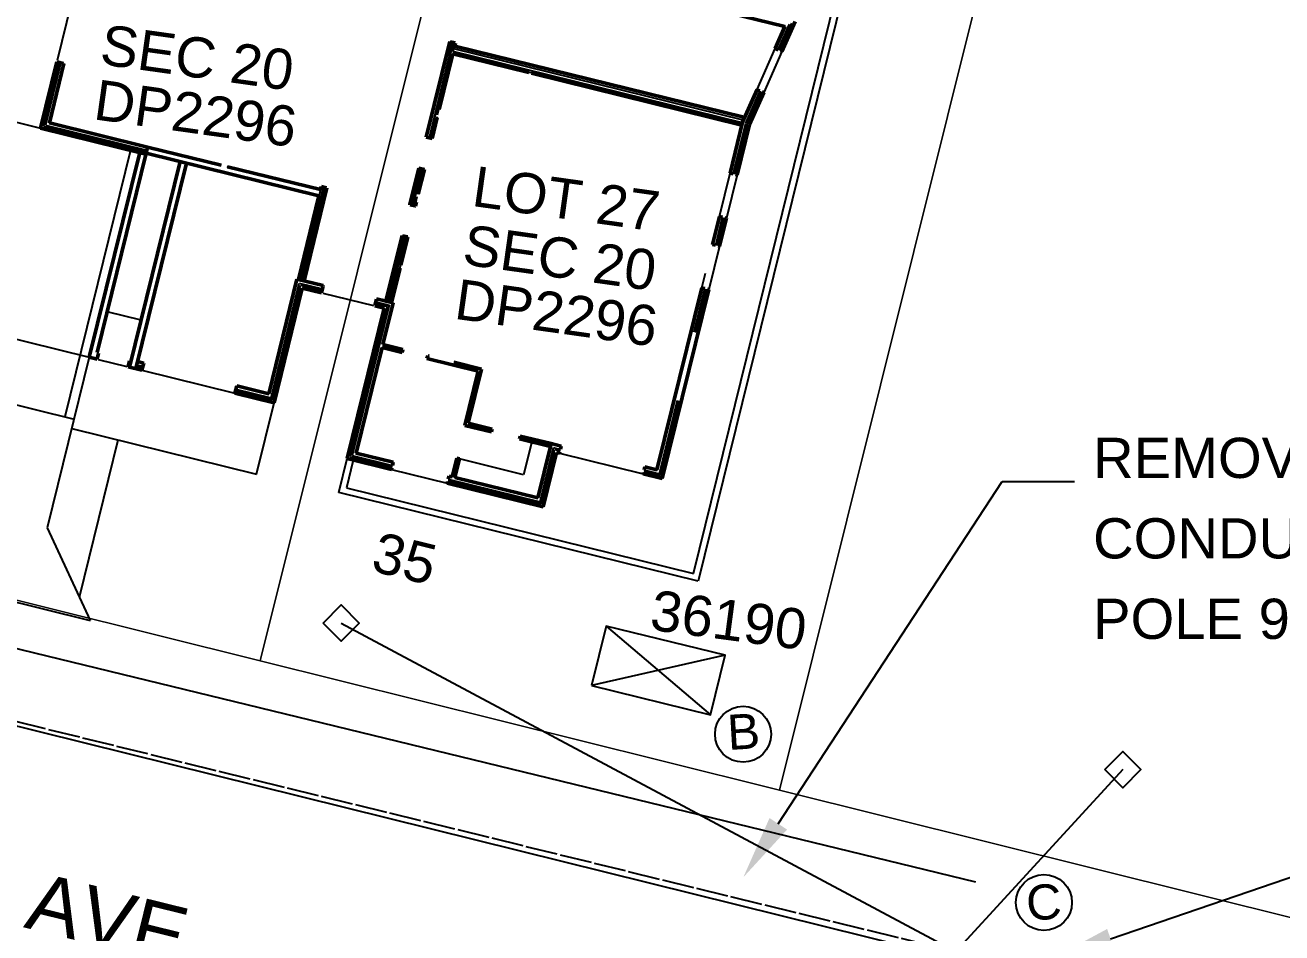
# Model space of a CAD drawing. Header units: metres. Extents: x 287062 to 288920, y 6261941 to 6263050.
# Drawn here: x 287855.96 to 287895.32, y 6262381.97 to 6262410.4 of the extents above; entities that cross this region are included whole.
import ezdxf
from ezdxf import colors
from ezdxf.entities.mleader import LeaderData, LeaderLine
from ezdxf.enums import TextEntityAlignment as Align
from ezdxf.math import Vec2, Vec3

# ---------------------------------------------------------------- set-up
doc = ezdxf.new("R2010")
doc.units = ezdxf.units.M
doc.linetypes.add('Cable Exist OH', pattern=[1, 1, 0])
doc.layers.get('0').update_dxf_attribs({"color": 6})
for name, color, linetype, lineweight in [('Cadastre Buildings_SP_EXT', 9, 'Continuous', 5), ('Cadastre Land Parcels_SP_EXT', 9, 'Continuous', 5), ('Cadastre Roads_SP_EXT', 9, 'Continuous', 5)]:
    doc.layers.add(name, color=color, linetype=linetype, lineweight=lineweight)
for name, color, linetype in [('Mains_HV_EXT', 7, 'Continuous'), ('Mains_HV_NEW_U97', 2, 'Continuous'), ('Mains_LV_EXT', 7, 'Continuous'), ('Notes', 7, 'Continuous'), ('Services_SP_EXT', 7, 'Continuous'), ('Sub_SP_NEW', 2, 'Continuous')]:
    doc.layers.add(name, color=color, linetype=linetype)
doc.styles.get("Standard").update_dxf_attribs({"font": 'arial.ttf'})
doc.linetypes.add('Cable Rem1', pattern='A,6.5,-0.001,["X",Standard,S=2.5,R=0,X=0,Y=-1.27],-0.001', length=6.502)
doc.linetypes.add('IE Trench HV', pattern='A,7,-0.2,["/",Standard,S=3,R=0,X=0.6,Y=-1.4],-2.5', length=9.7)

# ---------------------------------------------------------------- blocks, each defined once
blk = doc.blocks.new('CCP_EXT')
at = {"flags": 9}
for tag, p in [('OWNED_BY', (0, -1)), ('USAGE', (0, -1.2)), ('LEGEND', (0, -1.4)), ('LIFE_SUPPORT', (0, -1.6)), ('STATE', (0, -1.8)), ('NOTES', (0, -2))]:
    blk.add_attdef(tag, text='', height=0.2, dxfattribs=at).set_placement(p, align=Align.MIDDLE_LEFT)
blk.add_wipeout([(0, 0.566), (0.566, 0), (0, -0.566), (-0.566, 0)])
blk.add_lwpolyline([(-0.566, 0), (0, 0.566), (0.566, 0), (0, -0.566), (-0.566, 0)])
at = {"flags": 1}
blk.add_attdef('Z', (0, 0), '', height=0.2, dxfattribs=at)
at = {"flags": 9}
for tag, p in [('CCP_TYPE', (0, 0)), ('CONSTRUCTED_VOLTAGE', (0, -0.2)), ('NO_PHASES', (0, -0.4)), ('OPERATING_VOLTAGE', (0, -0.6)), ('ORIENTATION', (0, -0.8))]:
    blk.add_attdef(tag, text='', height=0.2, dxfattribs=at).set_placement(p, align=Align.MIDDLE_LEFT)
blk = doc.blocks.new('SUB_PADMOUNT_NEW')
for p, q in [((-3.84, 1.92), (3.84, -1.92)), ((3.84, 1.92), (-3.84, -1.92))]:
    blk.add_line(p, q)
blk.add_lwpolyline([(-3.84, -1.92), (3.84, -1.92), (3.84, 1.92), (-3.84, 1.92)], close=True)
for tag, height, flags, p in [('ASSET_NUM', 2.5, 8, (2, 2)), ('STREET_CODE', 0.2, 9, (1.5, 0)), ('OPERATING_VOLTAGE', 0.2, 9, (1.5, -0.4)), ('ORIENTATION', 0.2, 9, (1.5, -0.6)), ('OWNED_BY', 0.2, 9, (1.5, -0.8)), ('NO_PHASES', 0.2, 9, (1.5, -0.2)), ('OPERATED_BY', 0.2, 9, (1.5, -1)), ('SECONDARY_VOLTAGE', 0.2, 9, (1.5, -1.6)), ('CONSTRUCTED_VOLTAGE', 0.2, 9, (1.5, -1.4)), ('MAINTAINED_BY', 0.2, 9, (1.5, -1.2)), ('STATE', 0.2, 9, (1.5, -1.8)), ('SUBSTATION_TYPE', 0.2, 9, (1.5, -2.2)), ('USAGE', 0.2, 9, (1.5, -2.4)), ('PARENT', 0.2, 9, (1.5, -2)), ('SUBURB', 0.2, 9, (1.5, -2.8)), ('STREETNAME', 0.2, 9, (1.5, -3)), ('LEGEND', 0.2, 9, (1.5, -2.6)), ('LOCATION', 0.2, 9, (1.5, -3.2)), ('Z', 0.2, 1, (1.5, -3.6)), ('NOTES', 0.2, 9, (1.5, -3.4))]:
    blk.add_attdef(tag, text='', height=height, dxfattribs=dict(flags=flags)).set_placement(p, align=Align.MIDDLE_LEFT)
blk = doc.blocks.new('Site Layout')
at = {"layer": 'Notes'}
for p, q in [((287876.901, 6262393.228), (287882.556, 6262416.182)), ((287882.751, 6262416.134), (287877.047, 6262392.986)), ((287857.407, 6262411.085), (287856.967, 6262409.299)), ((287879.76, 6262410.363), (287878.001, 6262410.796)), ((287879.774, 6262410.37), (287878.014, 6262410.803)), ((287879.455, 6262409.671), (287879.76, 6262410.363)), ((287879.464, 6262409.667), (287879.774, 6262410.37)), ((287879.548, 6262409.63), (287879.903, 6262410.433)), ((287879.594, 6262409.61), (287879.973, 6262410.467)), ((287879.662, 6262409.579), (287880.078, 6262410.52)), ((287869.278, 6262409.886), (287868.541, 6262406.895)), ((287869.35, 6262409.868), (287868.614, 6262406.877)), ((287869.37, 6262409.863), (287868.633, 6262406.872)), ((287869.367, 6262409.583), (287869.432, 6262409.848)), ((287878.469, 6262407.505), (287869.405, 6262409.738)), ((287868.876, 6262407.592), (287869.351, 6262409.521)), ((287878.416, 6262407.287), (287869.351, 6262409.521)), ((287878.431, 6262407.349), (287869.367, 6262409.583)), ((287878.451, 6262407.432), (287869.387, 6262409.665)), ((287878.888, 6262408.391), (287879.454, 6262409.672)), ((287879.664, 6262409.579), (287879.098, 6262408.298)), ((287856.959, 6262409.259), (287856.446, 6262407.177)), ((287857.032, 6262409.242), (287856.537, 6262407.234)), ((287857.08, 6262409.23), (287856.598, 6262407.27)), ((287857.17, 6262409.208), (287856.709, 6262407.338)), ((287857.179, 6262409.205), (287856.721, 6262407.345)), ((287871.743, 6262408.931), (287871.74, 6262408.919)), ((287871.83, 6262408.91), (287871.827, 6262408.897)), ((287878.434, 6262407.362), (287878.889, 6262408.391)), ((287878.444, 6262407.359), (287878.898, 6262408.387)), ((287878.531, 6262407.329), (287878.982, 6262408.349)), ((287878.579, 6262407.313), (287879.028, 6262408.329)), ((287878.65, 6262407.288), (287879.096, 6262408.299)), ((287852.957, 6262408.038), (287859.746, 6262406.366)), ((287868.861, 6262407.53), (287868.695, 6262406.857)), ((287856.519, 6262407.159), (287856.519, 6262407.161)), ((287856.537, 6262407.234), (287859.764, 6262406.439)), ((287856.598, 6262407.27), (287859.776, 6262406.487)), ((287856.709, 6262407.338), (287859.798, 6262406.577)), ((287856.721, 6262407.345), (287859.8, 6262406.586)), ((287878.042, 6262405.77), (287878.413, 6262407.275)), ((287878.052, 6262405.767), (287878.444, 6262407.359)), ((287878.141, 6262405.745), (287878.531, 6262407.329)), ((287878.189, 6262405.733), (287878.579, 6262407.313)), ((287878.262, 6262405.715), (287878.65, 6262407.288)), ((287859.26, 6262406.484), (287857.202, 6262398.133)), ((287865.179, 6262405.061), (287859.754, 6262406.398)), ((287862.11, 6262406.013), (287859.799, 6262406.582)), ((287865.225, 6262405.246), (287862.294, 6262405.968)), ((287868.301, 6262405.924), (287868.019, 6262404.778)), ((287868.374, 6262405.906), (287868.092, 6262404.761)), ((287868.394, 6262405.902), (287868.111, 6262404.756)), ((287868.456, 6262405.886), (287868.261, 6262405.097)), ((287877.706, 6262404.41), (287878.041, 6262405.77)), ((287878.264, 6262405.715), (287877.929, 6262404.355)), ((287864.532, 6262402.435), (287865.25, 6262405.348)), ((287864.594, 6262402.419), (287865.312, 6262405.332)), ((287864.614, 6262402.415), (287865.331, 6262405.327)), ((287864.687, 6262402.397), (287865.404, 6262405.309)), ((287865.166, 6262405.059), (287865.167, 6262405.064)), ((287865.212, 6262405.249), (287865.213, 6262405.254)), ((287868.174, 6262404.74), (287868.246, 6262405.035)), ((287877.492, 6262403.536), (287877.707, 6262404.41)), ((287877.501, 6262403.534), (287877.717, 6262404.408)), ((287877.591, 6262403.512), (287877.806, 6262404.386)), ((287877.639, 6262403.5), (287877.855, 6262404.374)), ((287877.712, 6262403.482), (287877.927, 6262404.356)), ((287867.78, 6262403.808), (287867.275, 6262401.759)), ((287867.853, 6262403.79), (287867.348, 6262401.741)), ((287867.872, 6262403.785), (287867.367, 6262401.736)), ((287867.934, 6262403.769), (287867.43, 6262401.721)), ((287877.714, 6262403.482), (287877.379, 6262402.122)), ((287867.695, 6262402.799), (287867.708, 6262402.795)), ((287867.717, 6262402.886), (287867.729, 6262402.883)), ((287863.592, 6262398.855), (287864.477, 6262402.448)), ((287863.599, 6262398.843), (287864.484, 6262402.435)), ((287863.666, 6262398.731), (287864.551, 6262402.324)), ((287863.703, 6262398.671), (287864.588, 6262402.263)), ((287864.473, 6262402.438), (287864.474, 6262402.438)), ((287864.476, 6262402.448), (287865.301, 6262402.244)), ((287864.484, 6262402.435), (287865.299, 6262402.234)), ((287864.551, 6262402.324), (287865.277, 6262402.145)), ((287864.588, 6262402.263), (287865.265, 6262402.097)), ((287877.156, 6262402.177), (287877.268, 6262402.634)), ((287863.757, 6262398.578), (287864.643, 6262402.173)), ((287864.643, 6262402.173), (287865.247, 6262402.024)), ((287865.285, 6262402.012), (287866.877, 6262401.62)), ((287875.752, 6262396.476), (287877.157, 6262402.177)), ((287875.76, 6262396.464), (287877.166, 6262402.175)), ((287875.918, 6262396.2), (287877.377, 6262402.123)), ((287876.921, 6262400.793), (287877.256, 6262402.153)), ((287876.969, 6262400.781), (287877.304, 6262402.141)), ((287851.37, 6262401.63), (287857.972, 6262400.003)), ((287867.21, 6262401.54), (287866.049, 6262396.829)), ((287867.301, 6262401.595), (287866.14, 6262396.886)), ((287867.361, 6262401.632), (287866.201, 6262396.922)), ((287866.917, 6262401.612), (287867.21, 6262401.54)), ((287866.935, 6262401.685), (287867.301, 6262401.595)), ((287866.947, 6262401.734), (287867.361, 6262401.632)), ((287866.969, 6262401.823), (287867.473, 6262401.699)), ((287866.971, 6262401.833), (287867.486, 6262401.706)), ((287867.473, 6262401.699), (287867.152, 6262400.399)), ((287867.485, 6262401.707), (287867.162, 6262400.396)), ((287867.475, 6262401.71), (287867.475, 6262401.709)), ((287859.596, 6262401.159), (287858.528, 6262401.422)), ((287867.131, 6262400.311), (287866.312, 6262396.99)), ((287867.14, 6262400.309), (287866.324, 6262396.997)), ((287867.131, 6262400.311), (287867.141, 6262400.309)), ((287867.152, 6262400.399), (287867.163, 6262400.396)), ((287857.972, 6262400.003), (287856.656, 6262394.663)), ((287858.254, 6262399.934), (287859.147, 6262399.714)), ((287850.891, 6262399.688), (287857.494, 6262398.061)), ((287859.429, 6262399.646), (287859.623, 6262399.599)), ((287859.447, 6262399.719), (287859.641, 6262399.671)), ((287859.459, 6262399.768), (287859.653, 6262399.72)), ((287859.481, 6262399.857), (287859.675, 6262399.809)), ((287859.483, 6262399.867), (287859.678, 6262399.819)), ((287859.623, 6262399.597), (287862.536, 6262398.879)), ((287862.536, 6262398.881), (287863.76, 6262398.58)), ((287862.554, 6262398.954), (287863.703, 6262398.671)), ((287862.566, 6262399.002), (287863.666, 6262398.731)), ((287862.588, 6262399.092), (287863.599, 6262398.843)), ((287862.59, 6262399.101), (287863.592, 6262398.855)), ((287863.209, 6262396.344), (287863.759, 6262398.578)), ((287863.685, 6262398.598), (287863.684, 6262398.596)), ((287875.827, 6262396.353), (287876.395, 6262398.657)), ((287875.863, 6262396.293), (287876.443, 6262398.645)), ((287857.422, 6262397.77), (287863.209, 6262396.344)), ((287857.664, 6262392.484), (287858.878, 6262397.411)), ((287871.83, 6262397.351), (287871.576, 6262396.322)), ((287872.016, 6262395.595), (287872.435, 6262397.295)), ((287872.024, 6262395.583), (287872.442, 6262397.282)), ((287872.091, 6262395.471), (287872.51, 6262397.17)), ((287872.432, 6262397.284), (287872.432, 6262397.284)), ((287872.434, 6262397.294), (287872.754, 6262397.215)), ((287872.442, 6262397.282), (287872.752, 6262397.205)), ((287872.51, 6262397.17), (287872.73, 6262397.116)), ((287865.784, 6262395.761), (287866.047, 6262396.829)), ((287866.242, 6262396.782), (287866.026, 6262395.908)), ((287866.048, 6262396.831), (287867.436, 6262396.489)), ((287866.068, 6262396.904), (287866.066, 6262396.904)), ((287866.14, 6262396.886), (287867.454, 6262396.562)), ((287866.201, 6262396.922), (287867.466, 6262396.611)), ((287866.312, 6262396.99), (287867.488, 6262396.7)), ((287866.324, 6262396.997), (287867.491, 6262396.71)), ((287871.576, 6262396.322), (287869.567, 6262396.817)), ((287872.127, 6262395.411), (287872.546, 6262397.11)), ((287872.182, 6262395.318), (287872.601, 6262397.019)), ((287872.546, 6262397.11), (287872.718, 6262397.068)), ((287872.601, 6262397.019), (287872.7, 6262396.995)), ((287872.7, 6262396.993), (287875.321, 6262396.347)), ((287867.436, 6262396.487), (287869.184, 6262396.057)), ((287875.34, 6262396.422), (287875.863, 6262396.293)), ((287875.352, 6262396.47), (287875.827, 6262396.353)), ((287875.374, 6262396.559), (287875.76, 6262396.464)), ((287875.376, 6262396.569), (287875.752, 6262396.476)), ((287869.184, 6262396.059), (287872.184, 6262395.319)), ((287869.202, 6262396.131), (287872.127, 6262395.411)), ((287869.214, 6262396.18), (287872.091, 6262395.471)), ((287869.236, 6262396.269), (287869.333, 6262396.245)), ((287869.238, 6262396.279), (287869.335, 6262396.255)), ((287869.333, 6262396.245), (287869.336, 6262396.256)), ((287869.42, 6262396.224), (287869.423, 6262396.235)), ((287869.42, 6262396.224), (287872.024, 6262395.583)), ((287869.423, 6262396.234), (287872.016, 6262395.595)), ((287875.322, 6262396.349), (287875.92, 6262396.201)), ((287875.845, 6262396.22), (287875.845, 6262396.218)), ((287877.047, 6262392.986), (287865.784, 6262395.761)), ((287866.026, 6262395.908), (287876.901, 6262393.228)), ((287872.11, 6262395.338), (287872.109, 6262395.336)), ((287856.656, 6262394.663), (287858, 6262391.757)), ((287849.456, 6262393.862), (287858, 6262391.757))]:
    blk.add_line(p, q, dxfattribs=at)
at = {"layer": 'Notes', "lineweight": 50}
for p, q in [((287878, 6262410.795), (287879.759, 6262410.362)), ((287879.759, 6262410.362), (287879.454, 6262409.672)), ((287879.664, 6262409.579), (287880.08, 6262410.52)), ((287869.265, 6262409.889), (287868.528, 6262406.898)), ((287869.268, 6262409.888), (287869.265, 6262409.889)), ((287869.432, 6262409.848), (287869.278, 6262409.886)), ((287869.421, 6262409.748), (287869.445, 6262409.845)), ((287878.472, 6262407.517), (287869.421, 6262409.748)), ((287869.445, 6262409.845), (287869.441, 6262409.845)), ((287868.93, 6262407.757), (287869.361, 6262409.505)), ((287869.361, 6262409.505), (287871.74, 6262408.919)), ((287879.454, 6262409.672), (287879.545, 6262409.631)), ((287879.618, 6262409.599), (287879.664, 6262409.579)), ((287856.957, 6262409.26), (287856.444, 6262407.177)), ((287856.722, 6262407.346), (287857.18, 6262409.205)), ((287856.96, 6262409.259), (287856.957, 6262409.26)), ((287857.168, 6262409.208), (287856.97, 6262409.257)), ((287857.18, 6262409.205), (287857.177, 6262409.206)), ((287871.827, 6262408.897), (287878.413, 6262407.275)), ((287878.888, 6262408.391), (287878.433, 6262407.362)), ((287878.652, 6262407.288), (287879.098, 6262408.298)), ((287878.979, 6262408.351), (287878.888, 6262408.391)), ((287879.098, 6262408.298), (287879.052, 6262408.318)), ((287868.708, 6262406.854), (287868.87, 6262407.514)), ((287878.413, 6262407.275), (287878.472, 6262407.517)), ((287856.444, 6262407.177), (287859.745, 6262406.364)), ((287859.8, 6262406.587), (287856.722, 6262407.346)), ((287878.433, 6262407.362), (287878.041, 6262405.77)), ((287878.264, 6262405.715), (287878.652, 6262407.288)), ((287859.8, 6262406.587), (287859.752, 6262406.393)), ((287862.106, 6262406.019), (287859.8, 6262406.587)), ((287868.528, 6262406.898), (287868.708, 6262406.854)), ((287859.551, 6262406.412), (287857.972, 6262400.003)), ((287858.214, 6262400.15), (287859.752, 6262406.393)), ((287859.752, 6262406.393), (287865.166, 6262405.059)), ((287860.82, 6262406.13), (287859.234, 6262399.692)), ((287859.429, 6262399.645), (287861.015, 6262406.082)), ((287865.213, 6262405.254), (287862.3, 6262405.971)), ((287868.289, 6262405.927), (287868.007, 6262404.782)), ((287868.277, 6262405.106), (287868.469, 6262405.883)), ((287868.469, 6262405.883), (287868.289, 6262405.927)), ((287878.041, 6262405.77), (287878.138, 6262405.746)), ((287878.216, 6262405.727), (287878.264, 6262405.715)), ((287865.166, 6262405.059), (287864.52, 6262402.438)), ((287864.699, 6262402.393), (287865.417, 6262405.306)), ((287865.237, 6262405.351), (287865.213, 6262405.254)), ((287865.24, 6262405.35), (287865.237, 6262405.351)), ((287865.404, 6262405.309), (287865.25, 6262405.348)), ((287865.417, 6262405.306), (287865.414, 6262405.307)), ((287868.007, 6262404.782), (287868.01, 6262404.781)), ((287868.019, 6262404.778), (287868.174, 6262404.74)), ((287868.183, 6262404.738), (287868.186, 6262404.737)), ((287868.186, 6262404.737), (287868.217, 6262404.864)), ((287877.706, 6262404.41), (287877.491, 6262403.537)), ((287877.803, 6262404.387), (287877.706, 6262404.41)), ((287877.714, 6262403.482), (287877.929, 6262404.355)), ((287877.929, 6262404.355), (287877.881, 6262404.367)), ((287867.767, 6262403.811), (287867.263, 6262401.762)), ((287867.729, 6262402.883), (287867.947, 6262403.766)), ((287867.77, 6262403.81), (287867.767, 6262403.811)), ((287867.934, 6262403.769), (287867.78, 6262403.808)), ((287867.906, 6262403.601), (287867.885, 6262403.514)), ((287867.947, 6262403.766), (287867.944, 6262403.767)), ((287877.491, 6262403.537), (287877.588, 6262403.513)), ((287877.665, 6262403.494), (287877.714, 6262403.482)), ((287867.442, 6262401.718), (287867.708, 6262402.795)), ((287864.476, 6262402.448), (287863.591, 6262398.856)), ((287865.301, 6262402.245), (287864.476, 6262402.448)), ((287863.759, 6262398.578), (287864.644, 6262402.17)), ((287864.644, 6262402.17), (287865.246, 6262402.022)), ((287865.246, 6262402.022), (287865.247, 6262402.025)), ((287865.249, 6262402.034), (287865.298, 6262402.233)), ((287865.3, 6262402.242), (287865.301, 6262402.245)), ((287877.156, 6262402.177), (287875.751, 6262396.478)), ((287875.92, 6262396.199), (287877.379, 6262402.122)), ((287877.253, 6262402.153), (287877.156, 6262402.177)), ((287877.379, 6262402.122), (287877.331, 6262402.134)), ((287867.208, 6262401.539), (287866.047, 6262396.829)), ((287866.917, 6262401.613), (287866.916, 6262401.61)), ((287866.916, 6262401.61), (287867.208, 6262401.539)), ((287866.968, 6262401.821), (287866.919, 6262401.623)), ((287867.486, 6262401.707), (287866.971, 6262401.834)), ((287866.971, 6262401.834), (287866.971, 6262401.831)), ((287867.163, 6262400.396), (287867.486, 6262401.707)), ((287867.263, 6262401.762), (287867.442, 6262401.718)), ((287866.326, 6262396.998), (287867.141, 6262400.309)), ((287867.141, 6262400.309), (287867.773, 6262400.153)), ((287867.794, 6262400.241), (287867.163, 6262400.396)), ((287857.972, 6262400.003), (287858.215, 6262399.944)), ((287858.263, 6262400.138), (287858.214, 6262400.15)), ((287858.215, 6262399.944), (287858.216, 6262399.947)), ((287858.218, 6262399.956), (287858.26, 6262400.125)), ((287858.262, 6262400.135), (287858.263, 6262400.138)), ((287859.234, 6262399.899), (287859.233, 6262399.895)), ((287859.282, 6262399.887), (287859.234, 6262399.899)), ((287867.773, 6262400.153), (287867.794, 6262400.241)), ((287868.571, 6262400.049), (287868.549, 6262399.962)), ((287868.549, 6262399.962), (287870.151, 6262399.567)), ((287868.619, 6262400.037), (287868.571, 6262400.049)), ((287859.187, 6262399.707), (287859.186, 6262399.704)), ((287859.186, 6262399.704), (287859.623, 6262399.597)), ((287859.231, 6262399.886), (287859.189, 6262399.717)), ((287859.678, 6262399.82), (287859.484, 6262399.868)), ((287859.623, 6262399.597), (287859.678, 6262399.82)), ((287870.26, 6262399.633), (287869.386, 6262399.848)), ((287870.151, 6262399.567), (287869.733, 6262397.868)), ((287869.842, 6262397.934), (287870.26, 6262399.633)), ((287862.591, 6262399.102), (287862.536, 6262398.879)), ((287862.536, 6262398.879), (287863.759, 6262398.578)), ((287863.591, 6262398.856), (287862.591, 6262399.102)), ((287870.589, 6262397.75), (287869.842, 6262397.934)), ((287869.733, 6262397.868), (287870.568, 6262397.662)), ((287870.568, 6262397.662), (287870.589, 6262397.75)), ((287871.463, 6262397.534), (287871.442, 6262397.447)), ((287872.434, 6262397.295), (287871.463, 6262397.534)), ((287871.442, 6262397.447), (287872.413, 6262397.208)), ((287872.413, 6262397.208), (287872.016, 6262395.596)), ((287872.413, 6262397.208), (287872.434, 6262397.295)), ((287872.755, 6262397.216), (287872.434, 6262397.295)), ((287872.731, 6262397.119), (287872.755, 6262397.216)), ((287866.047, 6262396.829), (287867.436, 6262396.487)), ((287867.491, 6262396.711), (287866.326, 6262396.998)), ((287869.479, 6262396.839), (287869.336, 6262396.256)), ((287869.423, 6262396.235), (287869.567, 6262396.817)), ((287869.567, 6262396.817), (287869.479, 6262396.839)), ((287872.184, 6262395.317), (287872.602, 6262397.017)), ((287872.602, 6262397.017), (287872.7, 6262396.993)), ((287872.7, 6262396.993), (287872.712, 6262397.041)), ((287867.436, 6262396.487), (287867.448, 6262396.536)), ((287867.467, 6262396.614), (287867.491, 6262396.711)), ((287875.333, 6262396.395), (287875.321, 6262396.347)), ((287875.376, 6262396.57), (287875.352, 6262396.473)), ((287875.751, 6262396.478), (287875.376, 6262396.57)), ((287869.195, 6262396.105), (287869.184, 6262396.057)), ((287869.184, 6262396.057), (287872.184, 6262395.317)), ((287869.239, 6262396.28), (287869.215, 6262396.183)), ((287869.336, 6262396.256), (287869.239, 6262396.28)), ((287872.016, 6262395.596), (287869.423, 6262396.235)), ((287875.321, 6262396.347), (287875.92, 6262396.199))]:
    blk.add_line(p, q, dxfattribs=at)

msp = doc.modelspace()

# ---------------------------------------------------------------- linework, layer by layer
at = {"layer": 'Cadastre Land Parcels_SP_EXT', "linetype": 'Continuous'}
for points in [[(287875.505, 6262439.286), (287859.23, 6262443.342), (287847.058, 6262394.545), (287863.325, 6262390.491), (287875.505, 6262439.286)], [(287891.764, 6262435.234), (287875.505, 6262439.286), (287863.325, 6262390.491), (287875.902, 6262387.357), (287879.591, 6262386.438), (287886.964, 6262416.016), (287891.764, 6262435.234)]]:
    msp.add_lwpolyline(points, close=True, dxfattribs=at)
at = {"layer": 'Notes'}
for centre in [(287878.449, 6262388.193), (287887.871, 6262382.923)]:
    msp.add_circle(centre, 0.877, dxfattribs=at)

# ---------------------------------------------------------------- block references
at = {"layer": 'Sub_SP_NEW', "xscale": 0.4999999999999997, "yscale": 0.4999999999999997, "zscale": 0.4999999999999997, "rotation": 346.2477961768558}
msp.add_blockref('SUB_PADMOUNT_NEW', (287875.795, 6262390.192), dxfattribs=at)

# ---------------------------------------------------------------- texts
at = {"layer": 'Cadastre Land Parcels_SP_EXT', "color": 7}
for s, p in [('SEC 20', (287858.264, 6262409.189)), ('DP2296', (287858.067, 6262407.46)), ('LOT 27', (287869.916, 6262404.747)), ('SEC 20', (287869.62, 6262402.92)), ('DP2296', (287869.368, 6262401.213))]:
    msp.add_text(s, height=1.26, rotation=352.0275, dxfattribs=at).set_placement(p)
at = {"layer": 'Cadastre Land Parcels_SP_EXT'}
msp.add_text('35', height=1.26, rotation=346.2122, dxfattribs=at).set_placement((287866.751, 6262393.322))
at = {"layer": 'Cadastre Roads_SP_EXT', "color": 7}
msp.add_text('BARBER AVE', height=1.8, rotation=346.1172, dxfattribs=at).set_placement((287845.174, 6262384.799))
at = {"layer": 'Notes', "color": 7, "oblique": 0}
for s, p in [('B', (287877.985, 6262387.698)), ('C', (287887.346, 6262382.355))]:
    msp.add_text(s, height=1.1, rotation=3.3527, dxfattribs=at).set_placement(p)
at = {"layer": 'Notes', "color": 7, "lineweight": -3, "insert": (287889.411, 6262397.48), "char_height": 1.26, "width": 33.46188, "attachment_point": 1, "line_spacing_factor": 1.2}
msp.add_mtext('REMOVE EXISTING OH HV\\PCONDUCTORS BETWEEN\\PPOLE 940442 & 940443', dxfattribs=at)
at = {"layer": 'Sub_SP_NEW'}
msp.add_text('36190', height=1.26, rotation=352.4455, dxfattribs=at).set_placement((287875.491, 6262391.471))

# ---------------------------------------------------------------- leaders
at = {"layer": 'Notes', "lineweight": 0}
ml = msp.add_multileader_mtext('Standard', dxfattribs=at)
ml.set_content('')
ml.set_leader_properties()
ml.build(insert=Vec2(0, 0))
ml.multileader.update_dxf_attribs({"arrow_head_size": 2})
ctx = ml.context
ctx.base_point, ctx.char_height, ctx.arrow_head_size, ctx.landing_gap_size, ctx.plane_origin = Vec3(287888.832, 6262396.105), 2, 2, 1, Vec3(287921.119, 6262390.022)
notes = []
notes.append((ctx, [(1, (1, 1, 0), (287886.563, 6262396.105), (1, 0), 2.269, [(0, [(287878.458, 6262383.713)], 0, [])])]))
ctx.mtext, ml.multileader.dxf.content_type = None, 0
for ctx, leaders in notes:
    for number, flags, end, landing, length, lines in leaders:
        leader = LeaderData()
        leader.index, (leader.has_last_leader_line, leader.has_dogleg_vector, leader.attachment_direction) = number, flags
        leader.last_leader_point, leader.dogleg_vector, leader.dogleg_length = Vec3(end), Vec3(landing), length
        for number, points, colour, breaks in lines:
            line = LeaderLine()
            line.index, line.vertices, line.color, line.breaks = number, Vec3.list(points), colors.encode_raw_color(colour), breaks
            leader.lines.append(line)
        ctx.leaders.append(leader)

# ---------------------------------------------------------------- next in the draw order: block references
at = {"layer": 'Services_SP_EXT'}
for p in [(287865.864, 6262391.677), (287890.344, 6262387.085)]:
    msp.add_blockref('CCP_EXT', p, dxfattribs=at)

# ---------------------------------------------------------------- next in the draw order: linework, layer by layer
at = {"layer": 'Cadastre Buildings_SP_EXT', "linetype": 'Continuous'}
msp.add_lwpolyline([(287903.228, 6262397.569), (287906.606, 6262411.118), (287886.964, 6262416.016), (287879.591, 6262386.438), (287899.233, 6262381.543), (287901.565, 6262390.895)], dxfattribs=at)
at = {"layer": 'Cadastre Roads_SP_EXT', "linetype": 'Continuous'}
msp.add_lwpolyline([(287989.759, 6262359.023), (287973.78, 6262362.984), (287957.801, 6262366.945), (287938.28, 6262371.811), (287918.523, 6262376.735), (287899.233, 6262381.543), (287879.591, 6262386.438), (287875.902, 6262387.357), (287863.325, 6262390.491), (287847.058, 6262394.545), (287839.024, 6262396.547), (287830.738, 6262398.613), (287814.471, 6262402.666), (287798.205, 6262406.72), (287749.405, 6262418.881), (287749.405, 6262418.881)], dxfattribs=at)
at = {"layer": 'Mains_HV_EXT', "linetype": 'Cable Rem1'}
msp.add_line((287839.576, 6262392.455), (287885.062, 6262381.172), dxfattribs=at)
at = {"layer": 'Mains_HV_NEW_U97', "linetype": 'IE Trench HV'}
msp.add_line((287840.195, 6262394.647), (287885.728, 6262383.574), dxfattribs=at)
at = {"layer": 'Mains_LV_EXT', "linetype": 'Cable Exist OH'}
msp.add_lwpolyline([(287839.597, 6262392.535), (287885.108, 6262381.383)], dxfattribs=at)
at = {"layer": 'Services_SP_EXT', "linetype": 'Cable Rem1'}
msp.add_lwpolyline([(287865.864, 6262391.677), (287885.109, 6262381.383)], dxfattribs=at)
at = {"layer": 'Services_SP_EXT'}
msp.add_lwpolyline([(287890.344, 6262387.085), (287885.108, 6262381.383)], dxfattribs=at)

# ---------------------------------------------------------------- next in the draw order: block references
at = {"layer": 'Mains_HV_NEW_U97'}
msp.add_blockref('Site Layout', (0, 0), dxfattribs=at)

# ---------------------------------------------------------------- next in the draw order: leaders
at = {"layer": 'Notes', "lineweight": 0}
ml = msp.add_multileader_mtext('Standard', dxfattribs=at)
ml.set_content('')
ml.set_leader_properties()
ml.build(insert=Vec2(0, 0))
ml.multileader.update_dxf_attribs({"arrow_head_size": 2})
ctx = ml.context
ctx.base_point, ctx.char_height, ctx.arrow_head_size, ctx.landing_gap_size, ctx.plane_origin = Vec3(287919.161, 6262391.025), 2, 2, 1, Vec3(287950.579, 6262385.359)
notes = []
notes.append((ctx, [(1, (1, 1, 0), (287916.893, 6262391.025), (1, 0), 2.269, [(0, [(287888.067, 6262381.133)], 0, [])])]))
ctx.mtext, ml.multileader.dxf.content_type = None, 0
for ctx, leaders in notes:
    for number, flags, end, landing, length, lines in leaders:
        leader = LeaderData()
        leader.index, (leader.has_last_leader_line, leader.has_dogleg_vector, leader.attachment_direction) = number, flags
        leader.last_leader_point, leader.dogleg_vector, leader.dogleg_length = Vec3(end), Vec3(landing), length
        for number, points, colour, breaks in lines:
            line = LeaderLine()
            line.index, line.vertices, line.color, line.breaks = number, Vec3.list(points), colors.encode_raw_color(colour), breaks
            leader.lines.append(line)
        ctx.leaders.append(leader)

doc.saveas('drawing.dxf')
